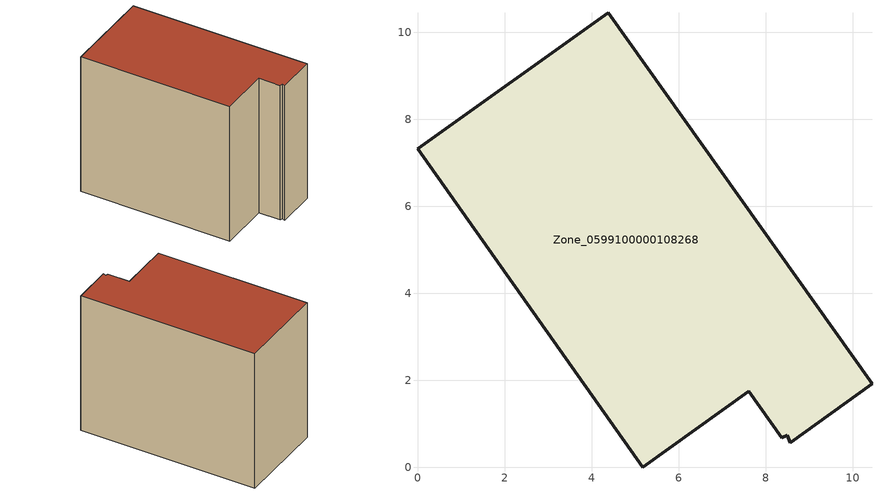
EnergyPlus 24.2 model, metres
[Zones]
Zone_0599100000108268
 floor ground (C_G): 7.61,1.74 5.17,0 0,7.33 4.38,10.45 10.45,1.92 8.56,0.57 8.5,0.74 8.37,0.68 z0
 wall outside (C_F): 4.38,10.45 0,7.33 5.17,0 7.61,1.74 8.37,0.68 8.5,0.74 8.56,0.57 10.45,1.92 4.38,10.45 z0:8.47
 roof outside (C_R): 8.37,0.68 8.5,0.74 8.56,0.57 10.45,1.92 4.38,10.45 0,7.33 5.17,0 7.61,1.74 z8.47
[BUILDING]
Pand.0599100000108268: North Axis=0; Terrain=City; Loads Convergence Tolerance Value=0.04; Temperature Convergence Tolerance Value=0.4; Solar Distribution=FullExterior; Maximum Number of Warmup Days=25; Minimum Number of Warmup Days=1
[Site:Location]
Rotterdam.The.Hague.AP_ZH_NLD Design_Conditions: Latitude=51.96; Longitude=4.45; Time Zone=1; Elevation=-4.5
[SITE:GROUNDTEMPERATURE:BUILDINGSURFACE]
18, 18, 18, 18, 18, 18, 18, 18, 18, 18, 18, 18
[MATERIAL] Thermal Absorptance=0.9; Solar Absorptance=0.7; Visible Absorptance=0.7
Name | Roughness | Thickness | Conductivity | Density | Specific Heat
G.TI.1975-1991 | MediumSmooth | 0.15 | 0.288461 | 540 | 1210
F.TI.1975-1991 | Rough | 0.3 | 0.230769 | 1920 | 840
R.TI.1975-1991 | MediumRough | 0.2 | 0.153846 | 1500 | 1000
[CONSTRUCTION]
C_G: G.TI.1975-1991
C_F: F.TI.1975-1991
C_R: R.TI.1975-1991
[ZONE]
Zone_0599100000108268: Type=1; Multiplier=1; Ceiling Height=Autocalculate; Volume=Autocalculate; Floor Area=autocalculate; Part of Total Floor Area=Yes
[ZONEINFILTRATION:DESIGNFLOWRATE]
Infil_Zone_0599100000108268: Zone or ZoneList or Space or SpaceList=Zone_0599100000108268; Schedule=AlwaysOn; Design Flow Rate Calculation Method=Flow/Area; Flow Rate per Floor Area=0.003; Constant Term Coefficient=1; Temperature Term Coefficient=0; Velocity Term Coefficient=0; Velocity Squared Term Coefficient=0
[HVACTEMPLATE:ZONE:IDEALLOADSAIRSYSTEM]
Zone_0599100000108268: Maximum Heating Supply Air Temperature=50; Minimum Cooling Supply Air Temperature=13; Maximum Heating Supply Air Humidity Ratio=0.0156; Minimum Cooling Supply Air Humidity Ratio=0.0077; Heating Limit=NoLimit; Cooling Limit=NoLimit; Dehumidification Control Type=ConstantSensibleHeatRatio; Cooling Sensible Heat Ratio=0.7; Dehumidification Setpoint=60; Humidification Control Type=None; Humidification Setpoint=30; Outdoor Air Method=None; Outdoor Air Flow Rate per Person=0.00944; Outdoor Air Flow Rate per Zone Floor Area=0; Outdoor Air Flow Rate per Zone=0; Demand Controlled Ventilation Type=None; Outdoor Air Economizer Type=NoEconomizer; Heat Recovery Type=None; Sensible Heat Recovery Effectiveness=0.7; Latent Heat Recovery Effectiveness=0.65
[ZONECONTROL:THERMOSTAT]
ThermostatControl_Zone_0599100000108268: Zone or ZoneList=Zone_0599100000108268; Control Type Schedule=DualSetpointControlType; Control 1=Thermostat_Zone_0599100000108268; Temperature Difference Between Cutout And Setpoint=0
[THERMOSTATSETPOINT:DUALSETPOINT]
Thermostat_Zone_0599100000108268: Heating Setpoint Temperature Schedule=HeatingSetpoint_Zone_0599100000108268; Cooling Setpoint Temperature Schedule=CoolingSetpoint_Zone_0599100000108268
[SCHEDULE:COMPACT]
HeatingSetpoint_Zone_0599100000108268: Through: 12/31, For: AllDays, Until: 24:00, 21
CoolingSetpoint_Zone_0599100000108268: Through: 12/31, For: AllDays, Until: 24:00, 24
DualSetpointControlType: Through: 12/31, For: AllDays, Until: 24:00, 4
AlwaysOn: Through: 12/31, For: AllDays, Until: 24:00, 1
